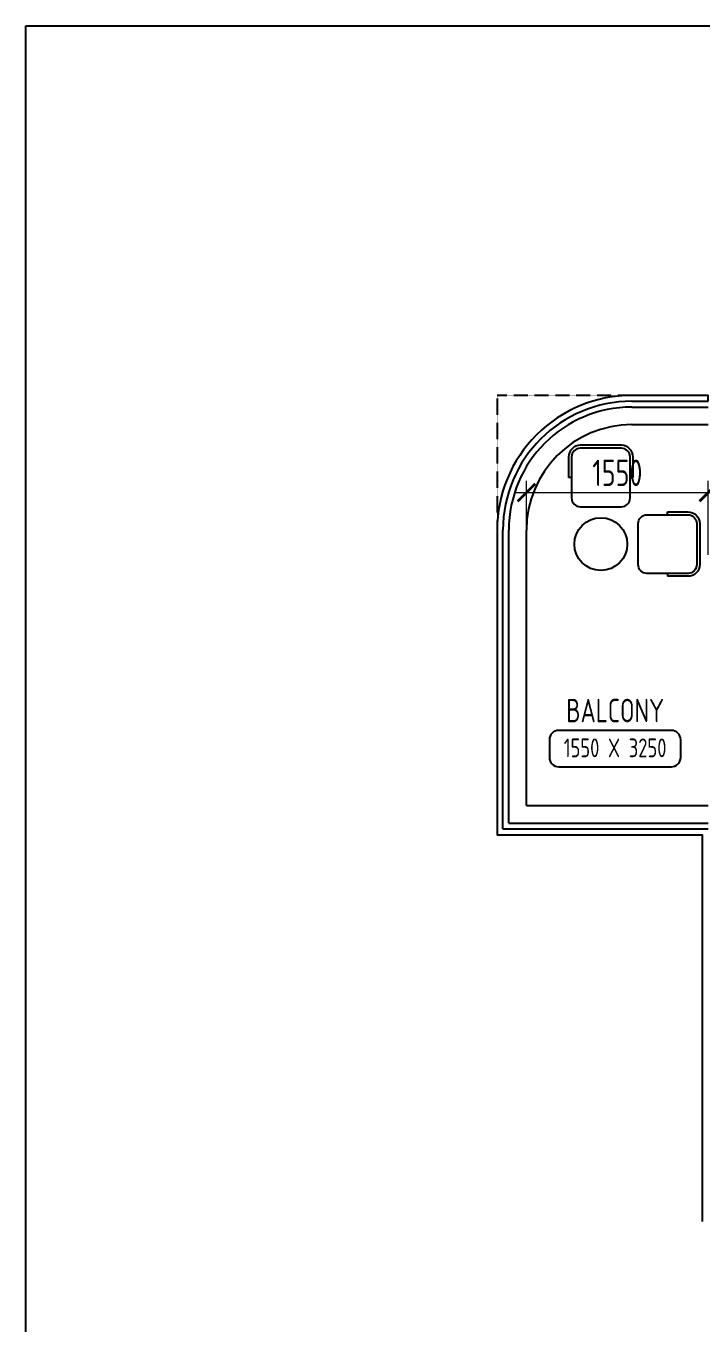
# Model space of a CAD drawing. Header units: millimetres. Extents: x -92307 to 258096, y -47434 to 112633.
# Drawn here: x 52208 to 57965, y 6033 to 17102 of the extents above; entities that cross this region are included whole.
import ezdxf
from ezdxf.enums import TextEntityAlignment as Align

# ---------------------------------------------------------------- set-up
doc = ezdxf.new("R2010")
doc.units = ezdxf.units.MM
doc.header["$LTSCALE"] = 10
doc.header["$PDMODE"] = 35
doc.header["$PDSIZE"] = 500
doc.linetypes.add('HIDDEN', pattern=[9.525, 6.35, -3.175])
for name, color, linetype in [('07--DIM-1', 1, 'Continuous'), ('A--BLOCKWALL-1', 9, 'Continuous'), ('A--CONCRETE-HID', 9, 'HIDDEN'), ('A--FURNITURE-0', 253, 'Continuous'), ('A--HANDRAIL-1', 9, 'Continuous'), ('A--SPACENUMBER', 2, 'Continuous'), ('A--SPACENUMBER-1', 8, 'Continuous'), ('A--SPACEREF', 3, 'Continuous'), ('A--Stucture', 9, 'Continuous')]:
    doc.layers.add(name, color=color, linetype=linetype)
doc.styles.add('ISO', font='isocp2.shx', dxfattribs={"width": 0.8})
doc.dimstyles.new('A-DIM-100', dxfattribs={"dimscale": 100, "dimtxt": 2.25, "dimasz": 1.5, "dimexe": 1, "dimexo": 0.5, "dimgap": 0, "dimtad": 0, "dimdec": 0, "dimzin": 12, "dimdsep": 46, "dimtxsty": 'ISO', "dimblk": 'ARCHTICK', "dimcen": 1, "dimdle": 1, "dimclrd": 8, "dimclre": 8, "dimclrt": 256, "dimadec": 0, "dimazin": 3, "dimtfac": 1, "dimtdec": 0, "dimtmove": 1, "dimatfit": 2, "dimfxl": 1, "dimtvp": 0.75, "dimtolj": 1, "dimtzin": 12, "dimlwd": 18, "dimlwe": 18, "dimarcsym": 0})

# ---------------------------------------------------------------- blocks, each defined once
blk = doc.blocks.new('SPACE')
at = {"layer": 'A--SPACENUMBER-1'}
blk.add_lwpolyline([(-600, 0), (600, 0, 0.414213562), (700, 100), (700, 288.5, 0.414213562), (600, 388.5), (-600, 388.5, 0.414213562), (-700, 288.5), (-700, 100, 0.414213562), (-600, 0, -0.052514465)], format="xyb", dxfattribs=at)
at = {"layer": 'A--SPACENUMBER', "style": 'ISO', "width": 0.8, "flags": 4}
blk.add_attdef('01', text='', height=250, dxfattribs=at).set_placement((0.455, 202.41), align=Align.MIDDLE)
at = {"layer": 'A--SPACEREF', "style": 'ISO', "width": 0.8, "flags": 4}
blk.add_attdef('S', text='', height=300, dxfattribs=at).set_placement((1.35, 474.975), align=Align.CENTER)
blk = doc.blocks.new('A$C383732B3')
for p, q in [((275, 250), (275, 275)), ((275, -250), (275, -275))]:
    blk.add_line(p, q)
blk.add_lwpolyline([(275, 275), (100, 275, 0.414214), (0, 175), (0, -175, 0.414214), (100, -275), (275, -275)], format="xyb")
blk.add_lwpolyline([(100, -250), (450, -250, 0.414214), (525, -175), (525, 175, 0.414214), (450, 250), (100, 250, 0.414214), (25, 175), (25, -175, 0.414214)], format="xyb", close=True)
blk = doc.blocks.new('_ArchTick')
at = {"color": 0, "const_width": 0.15}
blk.add_lwpolyline([(-0.5, -0.5), (0.5, 0.5)], dxfattribs=at)
blk = doc.blocks.new('*D77')
at = {"layer": '07--DIM-1', "color": 8, "lineweight": 18}
for p, q in [((56476, 12590), (56476, 13220)), ((58026, 12590), (58026, 13220)), ((56376, 13120), (58126, 13120))]:
    blk.add_line(p, q, dxfattribs=at)
at = {"layer": 'Defpoints', "color": 0}
for p in [(58026, 13120), (56476, 12540), (58026, 12540)]:
    blk.add_point(p, dxfattribs=at)
at = {"layer": '07--DIM-1', "color": 8, "lineweight": 18, "xscale": 150, "yscale": 150, "zscale": 150, "rotation": 180}
blk.add_blockref('_ArchTick', (56476, 13120), dxfattribs=at)
at = {"layer": '07--DIM-1', "color": 8, "lineweight": 18, "xscale": 150, "yscale": 150, "zscale": 150}
blk.add_blockref('_ArchTick', (58026, 13120), dxfattribs=at)
at = {"layer": '07--DIM-1', "insert": (57251, 13289), "char_height": 225, "attachment_point": 5, "style": 'ISO'}
blk.add_mtext('\\A1;1550', dxfattribs=at)

msp = doc.modelspace()

# ---------------------------------------------------------------- linework, layer by layer
msp.add_lwpolyline([(52208.4, 17102.4), (87105.5, 17102.4), (87105.5, -2067.1), (52208.4, -2067.1)], close=True)
at = {"layer": 'A--BLOCKWALL-1'}
for p, q in [((57375.6, 13700), (58025.6, 13700)), ((56475.6, 10450), (56475.6, 12800)), ((56475.6, 10450), (58025.6, 10450))]:
    msp.add_line(p, q, dxfattribs=at)
msp.add_arc((57375.6, 12800), 900, 90, 180, dxfattribs=at)
at = {"layer": 'A--CONCRETE-HID', "ltscale": 0.01}
msp.add_lwpolyline([(57375.6, 13950), (56225.6, 13950), (56225.6, 12800)], dxfattribs=at)
at = {"layer": 'A--FURNITURE-0'}
msp.add_circle((57110.3, 12680.9), 225, dxfattribs=at)
at = {"layer": 'A--HANDRAIL-1', "color": 1}
for p, q in [((57375.6, 13900), (58025.6, 13900)), ((57375.6, 13850), (58025.6, 13850)), ((56275.6, 10250), (56275.6, 12800)), ((56325.6, 10300), (56325.6, 12800)), ((56325.6, 10300), (58025.6, 10300)), ((56275.6, 10250), (58025.6, 10250))]:
    msp.add_line(p, q, dxfattribs=at)
for radius in [1100, 1050]:
    msp.add_arc((57375.6, 12800), radius, 90, 180, dxfattribs=at)
at = {"layer": 'A--Stucture', "linetype": 'Continuous', "ltscale": 0.5}
msp.add_lwpolyline([(58025.6, 13900), (58025.6, 13950), (57375.6, 13950, 0.4142136), (56225.6, 12800), (56225.6, 10200), (57975.6, 10200), (57975.6, 6900)], format="xyb", dxfattribs=at)

# ---------------------------------------------------------------- block references
at = {"layer": 'A--FURNITURE-0', "extrusion": (0, 0, -1), "xscale": -1, "zscale": -1, "rotation": 90}
msp.add_blockref('A$C383732B3', (-57110.3, 13524.1), dxfattribs=at)
at = {"layer": 'A--FURNITURE-0', "xscale": -1}
msp.add_blockref('A$C383732B3', (57953.5, 12680.9), dxfattribs=at)
at = {"layer": 'A--SPACEREF'}
ref = msp.add_blockref('SPACE', (57231.4, 10780.2), dxfattribs=dict(at, xscale=0.8000000000029104, yscale=0.8, zscale=0.8))
ref.add_attrib('01', '1550 X 3250', dxfattribs={"layer": 'A--SPACENUMBER', "height": 160, "style": 'ISO', "width": 0.8, "flags": 4}).set_placement((57231.9, 10942.1), align=Align.MIDDLE)
ref.add_attrib('S', 'BALCONY', dxfattribs={"height": 200, "style": 'ISO', "width": 0.8, "flags": 4}).set_placement((57232.6, 11160.2), align=Align.CENTER)

# ---------------------------------------------------------------- dimensions: what is measured, and where the dimension line sits
at = {"layer": '07--DIM-1'}
dim = msp.add_linear_dim(base=(58025.6, 13119.9), p1=(56475.6, 12539.7), p2=(58025.6, 12539.7), dimstyle='A-DIM-100', dxfattribs=at)
dim.commit()
dim.dimension.update_dxf_attribs({"geometry": '*D77', "text_midpoint": (57250.6, 13288.6)})

doc.saveas('drawing.dxf')
